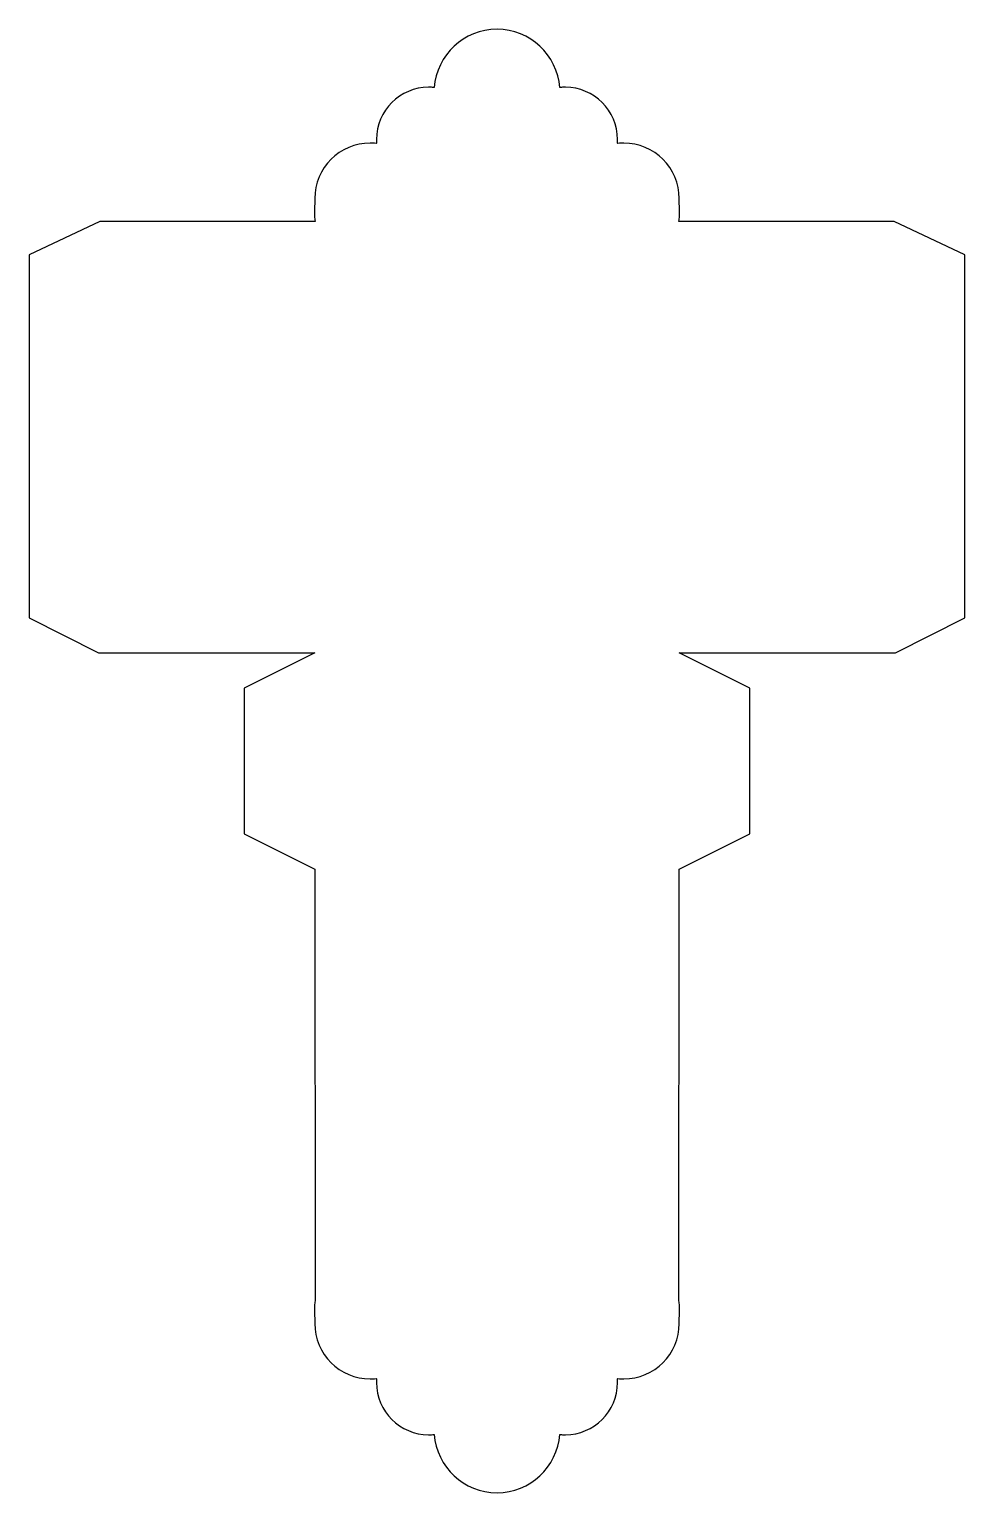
# Model space of a CAD drawing. Header units: centimetres. Extents: x -7.3 to 7.3, y -11.4 to 11.4.
import ezdxf

# ---------------------------------------------------------------- set-up
doc = ezdxf.new("R2010")
doc.units = ezdxf.units.CM
doc.header["$MEASUREMENT"] = 0
doc.layers.add('Camada 1', color=7, linetype='Continuous')

msp = doc.modelspace()

# ---------------------------------------------------------------- linework, layer by layer
at = {"layer": 'Camada 1'}
msp.add_open_spline([(2.83046, -8.39541), (2.84372, -8.45555), (2.8343, -8.68952), (2.8343, -8.75363), (2.8343, -8.75363), (2.8343, -9.2307), (2.44761, -9.61739), (1.97054, -9.61739), (1.97054, -9.61739), (1.94067, -9.61739), (1.91114, -9.61591), (1.88206, -9.61294), (1.88206, -9.61294), (1.88206, -9.61294), (1.87298, -9.61363), (1.87298, -9.61363), (1.87298, -9.61363), (1.87446, -9.63347), (1.8752, -9.65358), (1.8752, -9.67382), (1.8752, -9.67382), (1.8752, -10.12239), (1.51153, -10.48606), (1.06296, -10.48606), (1.06296, -10.48606), (1.03502, -10.48606), (1.00742, -10.48463), (0.98025, -10.48193), (0.98025, -10.48193), (0.98025, -10.48193), (0.97718, -10.48161), (0.97718, -10.48161), (0.97718, -10.48161), (0.93977, -10.9886), (0.51659, -11.38831), (0.00002, -11.38831), (0.00002, -11.38831), (-0.51653, -11.38831), (-0.93973, -10.98863), (-0.97714, -10.48161), (-0.97714, -10.48161), (-0.97714, -10.48161), (-0.98021, -10.48193), (-0.98021, -10.48193), (-0.98021, -10.48193), (-1.00738, -10.48466), (-1.03501, -10.48606), (-1.06292, -10.48606), (-1.06292, -10.48606), (-1.51149, -10.48606), (-1.87514, -10.12239), (-1.87514, -9.67382), (-1.87514, -9.67382), (-1.87514, -9.65355), (-1.8744, -9.63347), (-1.87294, -9.61363), (-1.87294, -9.61363), (-1.87294, -9.61363), (-1.88199, -9.61294), (-1.88199, -9.61294), (-1.88199, -9.61294), (-1.91109, -9.6159), (-1.9406, -9.61739), (-1.97047, -9.61739), (-1.97047, -9.61739), (-2.44754, -9.61739), (-2.83426, -9.2307), (-2.83426, -8.75363), (-2.83426, -8.75363), (-2.83426, -8.68952), (-2.84368, -8.45555), (-2.83042, -8.39541), (-2.83042, -8.39541), (-2.83042, -8.39541), (-2.83571, -1.68129), (-2.83571, -1.68129), (-2.83571, -1.68129), (-2.83571, -1.68129), (-3.93138, -1.13344), (-3.93138, -1.13344), (-3.93138, -1.13344), (-3.93138, -1.13344), (-3.93138, 0.00001), (-3.93138, 0.00001), (-3.93138, 0.00001), (-3.93138, 0.00001), (-3.93138, 1.13346), (-3.93138, 1.13346), (-3.93138, 1.13346), (-3.93138, 1.13346), (-2.83571, 1.68131), (-2.83571, 1.68131), (-2.83571, 1.68131), (-2.83571, 1.68131), (-6.19831, 1.68129), (-6.19831, 1.68129), (-6.19831, 1.68129), (-6.19831, 1.68129), (-7.27509, 2.22911), (-7.27509, 2.22911), (-7.27509, 2.22911), (-7.27509, 2.22911), (-7.27509, 7.87743), (-7.27509, 7.87743), (-7.27509, 7.87743), (-7.27509, 7.87743), (-6.17942, 8.39538), (-6.17942, 8.39538), (-6.17942, 8.39538), (-6.17942, 8.39538), (-2.83046, 8.39539), (-2.83046, 8.39539), (-2.83046, 8.39539), (-2.84372, 8.45553), (-2.8343, 8.6895), (-2.8343, 8.75361), (-2.8343, 8.75361), (-2.8343, 9.23068), (-2.44758, 9.6174), (-1.97051, 9.6174), (-1.97051, 9.6174), (-1.94064, 9.6174), (-1.91111, 9.61589), (-1.88203, 9.61293), (-1.88203, 9.61293), (-1.88203, 9.61293), (-1.87298, 9.61362), (-1.87298, 9.61362), (-1.87298, 9.61362), (-1.87444, 9.63349), (-1.87518, 9.6536), (-1.87518, 9.67384), (-1.87518, 9.67384), (-1.87518, 10.12241), (-1.51154, 10.48608), (-1.06296, 10.48608), (-1.06296, 10.48608), (-1.03502, 10.48608), (-1.00742, 10.48468), (-0.98025, 10.48193), (-0.98025, 10.48193), (-0.98025, 10.48193), (-0.97718, 10.48167), (-0.97718, 10.48167), (-0.97718, 10.48167), (-0.93975, 10.98865), (-0.51655, 11.38835), (0, 11.38835), (0, 11.38835), (0.51655, 11.38835), (0.93975, 10.98864), (0.97716, 10.48165), (0.97716, 10.48165), (0.97716, 10.48165), (0.98023, 10.48191), (0.98023, 10.48191), (0.98023, 10.48191), (1.0074, 10.48466), (1.035, 10.48606), (1.06294, 10.48606), (1.06294, 10.48606), (1.51151, 10.48606), (1.87518, 10.12239), (1.87518, 9.67382), (1.87518, 9.67382), (1.87518, 9.65355), (1.87444, 9.63347), (1.87296, 9.6136), (1.87296, 9.6136), (1.87296, 9.6136), (1.88204, 9.61291), (1.88204, 9.61291), (1.88204, 9.61291), (1.91112, 9.61587), (1.94065, 9.61738), (1.97052, 9.61738), (1.97052, 9.61738), (2.44759, 9.61738), (2.83428, 9.23066), (2.83428, 8.75359), (2.83428, 8.75359), (2.83428, 8.68948), (2.8437, 8.45551), (2.83044, 8.39537), (2.83044, 8.39537), (2.83044, 8.39537), (6.1794, 8.39539), (6.1794, 8.39539), (6.1794, 8.39539), (6.1794, 8.39539), (7.27507, 7.87744), (7.27507, 7.87744), (7.27507, 7.87744), (7.27507, 7.87744), (7.27507, 2.22912), (7.27507, 2.22912), (7.27507, 2.22912), (7.27507, 2.22912), (6.19832, 1.68127), (6.19832, 1.68127), (6.19832, 1.68127), (6.19832, 1.68127), (2.83578, 1.68127), (2.83578, 1.68127), (2.83578, 1.68127), (2.83578, 1.68127), (3.93142, 1.13342), (3.93142, 1.13342), (3.93142, 1.13342), (3.93142, 1.13342), (3.93142, -0.00003), (3.93142, -0.00003), (3.93142, -0.00003), (3.93142, -0.00003), (3.93142, -1.13348), (3.93142, -1.13348), (3.93142, -1.13348), (3.93142, -1.13348), (2.83578, -1.68133), (2.83578, -1.68133), (2.83578, -1.68133), (2.83578, -1.68133), (2.83046, -8.39541), (2.83046, -8.39541)], degree=3, knots=[0, 0, 0, 0, 0.01754386, 0.01754386, 0.01754386, 0.01754386, 0.03508772, 0.03508772, 0.03508772, 0.03508772, 0.05263158, 0.05263158, 0.05263158, 0.05263158, 0.07017544, 0.07017544, 0.07017544, 0.07017544, 0.0877193, 0.0877193, 0.0877193, 0.0877193, 0.10526316, 0.10526316, 0.10526316, 0.10526316, 0.12280702, 0.12280702, 0.12280702, 0.12280702, 0.14035088, 0.14035088, 0.14035088, 0.14035088, 0.15789474, 0.15789474, 0.15789474, 0.15789474, 0.1754386, 0.1754386, 0.1754386, 0.1754386, 0.19298246, 0.19298246, 0.19298246, 0.19298246, 0.21052632, 0.21052632, 0.21052632, 0.21052632, 0.22807018, 0.22807018, 0.22807018, 0.22807018, 0.24561404, 0.24561404, 0.24561404, 0.24561404, 0.26315789, 0.26315789, 0.26315789, 0.26315789, 0.28070175, 0.28070175, 0.28070175, 0.28070175, 0.29824561, 0.29824561, 0.29824561, 0.29824561, 0.31578947, 0.31578947, 0.31578947, 0.31578947, 0.33333333, 0.33333333, 0.33333333, 0.33333333, 0.35087719, 0.35087719, 0.35087719, 0.35087719, 0.36842105, 0.36842105, 0.36842105, 0.36842105, 0.38596491, 0.38596491, 0.38596491, 0.38596491, 0.40350877, 0.40350877, 0.40350877, 0.40350877, 0.42105263, 0.42105263, 0.42105263, 0.42105263, 0.43859649, 0.43859649, 0.43859649, 0.43859649, 0.45614035, 0.45614035, 0.45614035, 0.45614035, 0.47368421, 0.47368421, 0.47368421, 0.47368421, 0.49122807, 0.49122807, 0.49122807, 0.49122807, 0.50877193, 0.50877193, 0.50877193, 0.50877193, 0.52631579, 0.52631579, 0.52631579, 0.52631579, 0.54385965, 0.54385965, 0.54385965, 0.54385965, 0.56140351, 0.56140351, 0.56140351, 0.56140351, 0.57894737, 0.57894737, 0.57894737, 0.57894737, 0.59649123, 0.59649123, 0.59649123, 0.59649123, 0.61403509, 0.61403509, 0.61403509, 0.61403509, 0.63157895, 0.63157895, 0.63157895, 0.63157895, 0.64912281, 0.64912281, 0.64912281, 0.64912281, 0.66666667, 0.66666667, 0.66666667, 0.66666667, 0.68421053, 0.68421053, 0.68421053, 0.68421053, 0.70175439, 0.70175439, 0.70175439, 0.70175439, 0.71929825, 0.71929825, 0.71929825, 0.71929825, 0.73684211, 0.73684211, 0.73684211, 0.73684211, 0.75438596, 0.75438596, 0.75438596, 0.75438596, 0.77192982, 0.77192982, 0.77192982, 0.77192982, 0.78947368, 0.78947368, 0.78947368, 0.78947368, 0.80701754, 0.80701754, 0.80701754, 0.80701754, 0.8245614, 0.8245614, 0.8245614, 0.8245614, 0.84210526, 0.84210526, 0.84210526, 0.84210526, 0.85964912, 0.85964912, 0.85964912, 0.85964912, 0.87719298, 0.87719298, 0.87719298, 0.87719298, 0.89473684, 0.89473684, 0.89473684, 0.89473684, 0.9122807, 0.9122807, 0.9122807, 0.9122807, 0.92982456, 0.92982456, 0.92982456, 0.92982456, 0.94736842, 0.94736842, 0.94736842, 0.94736842, 0.96491228, 0.96491228, 0.96491228, 0.96491228, 1, 1, 1, 1], dxfattribs=at)

doc.saveas('drawing.dxf')
